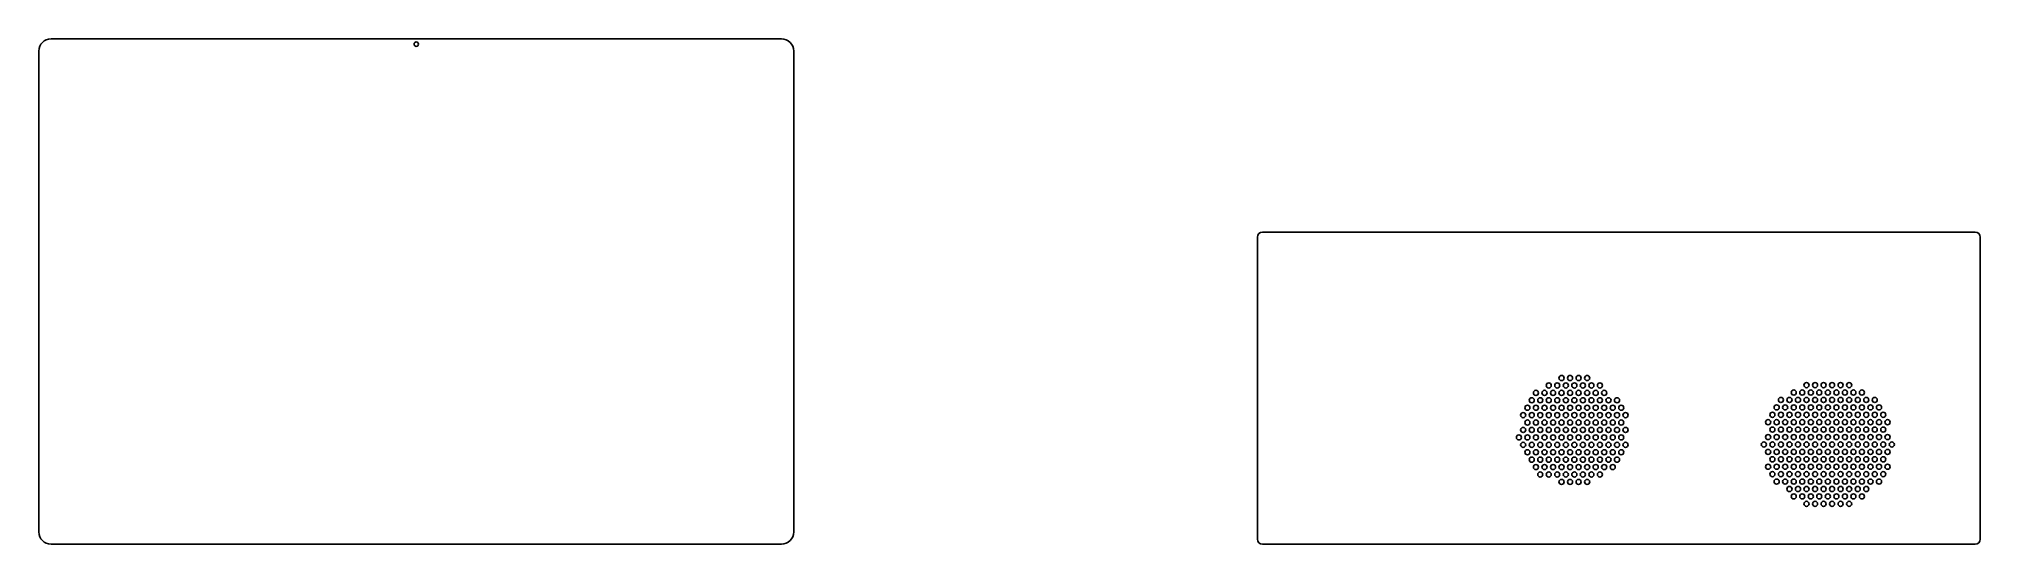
# Model space of a CAD drawing. Header units: millimetres. Extents: x 0 to 1593, y 0 to 415.
import ezdxf

# ---------------------------------------------------------------- set-up
doc = ezdxf.new("R2010")
doc.units = ezdxf.units.MM

msp = doc.modelspace()

# ---------------------------------------------------------------- linework, layer by layer
at = {"layer": 'GLASS_CAMERA'}
msp.add_circle((309.7, 410.3), 1.8, dxfattribs=at)
at = {"layer": 'GLASS_OUTLINE'}
for p, q in [((609.4, 414.7), (10, 414.7)), ((0, 404.7), (0, 10)), ((619.4, 10), (619.4, 404.7)), ((10, 0), (609.4, 0))]:
    msp.add_line(p, q, dxfattribs=at)
for centre, start, end in [((10, 404.7), 90, 180), ((609.4, 404.7), 0, 90), ((10, 10), 180, 270), ((609.4, 10), 270, 360)]:
    msp.add_arc(centre, 10, start, end, dxfattribs=at)
at = {"layer": 'POD_COVER'}
for p, q in [((1589, 256), (1004, 256)), ((1000, 252), (1000, 4)), ((1593, 4), (1593, 252)), ((1004, 0), (1589, 0))]:
    msp.add_line(p, q, dxfattribs=at)
for centre, start, end in [((1004, 252), 90, 180), ((1589, 252), 0, 90), ((1004, 4), 180, 270), ((1589, 4), 270, 360)]:
    msp.add_arc(centre, 4, start, end, dxfattribs=at)
at = {"layer": 'POD_COVER_VENT'}
for centre in [(1239, 130.26), (1246, 130.26), (1249.5, 136.35), (1253, 130.26), (1256.5, 136.35), (1260, 130.26), (1263.5, 136.35), (1267, 130.26), (1270.5, 136.35), (1274, 130.26), (1281, 130.26), (1450.5, 130.53), (1457.5, 130.53), (1464.5, 130.53), (1471.5, 130.53), (1478.5, 130.53), (1485.5, 130.53), (1221.5, 111.99), (1225, 118.08), (1228.5, 124.17), (1228.5, 111.99), (1232, 118.08), (1235.5, 124.17), (1235.5, 111.99), (1239, 118.08), (1242.5, 124.17), (1242.5, 111.99), (1246, 118.08), (1249.5, 124.17), (1249.5, 111.99), (1253, 118.08), (1256.5, 124.17), (1256.5, 111.99), (1260, 118.08), (1263.5, 124.17), (1263.5, 111.99), (1267, 118.08), (1270.5, 124.17), (1270.5, 111.99), (1274, 118.08), (1277.5, 124.17), (1277.5, 111.99), (1281, 118.08), (1284.5, 124.17), (1284.5, 111.99), (1288, 118.08), (1291.5, 111.99), (1295, 118.08), (1298.5, 111.99), (1426, 112.26), (1429.5, 118.35), (1433, 112.26), (1436.5, 118.35), (1440, 124.44), (1440, 112.26), (1443.5, 118.35), (1447, 124.44), (1447, 112.26), (1450.5, 118.35), (1454, 124.44), (1454, 112.26), (1457.5, 118.35), (1461, 124.44), (1461, 112.26), (1464.5, 118.35), (1468, 124.44), (1468, 112.26), (1471.5, 118.35), (1475, 124.44), (1475, 112.26), (1478.5, 118.35), (1482, 124.44), (1482, 112.26), (1485.5, 118.35), (1489, 124.44), (1489, 112.26), (1492.5, 118.35), (1496, 124.44), (1496, 112.26), (1499.5, 118.35), (1503, 112.26), (1506.5, 118.35), (1510, 112.26), (1218, 105.9), (1218, 93.72), (1221.5, 99.81), (1225, 105.9), (1225, 93.72), (1228.5, 99.81), (1232, 105.9), (1232, 93.72), (1235.5, 99.81), (1239, 105.9), (1239, 93.72), (1242.5, 99.81), (1246, 105.9), (1246, 93.72), (1249.5, 99.81), (1253, 105.9), (1253, 93.72), (1256.5, 99.81), (1260, 105.9), (1260, 93.72), (1263.5, 99.81), (1267, 105.9), (1267, 93.72), (1270.5, 99.81), (1274, 105.9), (1274, 93.72), (1277.5, 99.81), (1281, 105.9), (1281, 93.72), (1284.5, 99.81), (1288, 105.9), (1288, 93.72), (1291.5, 99.81), (1295, 105.9), (1295, 93.72), (1298.5, 99.81), (1302, 105.9), (1302, 93.72), (1419, 100.08), (1422.5, 106.17), (1422.5, 93.99), (1426, 100.08), (1429.5, 106.17), (1429.5, 93.99), (1433, 100.08), (1436.5, 106.17), (1436.5, 93.99), (1440, 100.08), (1443.5, 106.17), (1443.5, 93.99), (1447, 100.08), (1450.5, 106.17), (1450.5, 93.99), (1454, 100.08), (1457.5, 106.17), (1457.5, 93.99), (1461, 100.08), (1464.5, 106.17), (1464.5, 93.99), (1468, 100.08), (1471.5, 106.17), (1471.5, 93.99), (1475, 100.08), (1478.5, 106.17), (1478.5, 93.99), (1482, 100.08), (1485.5, 106.17), (1485.5, 93.99), (1489, 100.08), (1492.5, 106.17), (1492.5, 93.99), (1496, 100.08), (1499.5, 106.17), (1499.5, 93.99), (1503, 100.08), (1506.5, 106.17), (1506.5, 93.99), (1510, 100.08), (1513.5, 106.17), (1513.5, 93.99), (1517, 100.08), (1214.5, 87.63), (1218, 81.54), (1221.5, 87.63), (1225, 81.54), (1228.5, 87.63), (1232, 81.54), (1235.5, 87.63), (1239, 81.54), (1242.5, 87.63), (1246, 81.54), (1249.5, 87.63), (1253, 81.54), (1256.5, 87.63), (1260, 81.54), (1263.5, 87.63), (1267, 81.54), (1270.5, 87.63), (1274, 81.54), (1277.5, 87.63), (1281, 81.54), (1284.5, 87.63), (1288, 81.54), (1291.5, 87.63), (1295, 81.54), (1298.5, 87.63), (1302, 81.54), (1415.5, 81.81), (1419, 87.9), (1422.5, 81.81), (1426, 87.9), (1429.5, 81.81), (1433, 87.9), (1436.5, 81.81), (1440, 87.9), (1443.5, 81.81), (1447, 87.9), (1450.5, 81.81), (1454, 87.9), (1457.5, 81.81), (1461, 87.9), (1464.5, 81.81), (1468, 87.9), (1471.5, 81.81), (1475, 87.9), (1478.5, 81.81), (1482, 87.9), (1485.5, 81.81), (1489, 87.9), (1492.5, 81.81), (1496, 87.9), (1499.5, 81.81), (1503, 87.9), (1506.5, 81.81), (1510, 87.9), (1513.5, 81.81), (1517, 87.9), (1520.5, 81.81), (1221.5, 75.45), (1225, 69.36), (1228.5, 75.45), (1228.5, 63.27), (1232, 69.36), (1235.5, 75.45), (1235.5, 63.27), (1239, 69.36), (1242.5, 75.45), (1242.5, 63.27), (1246, 69.36), (1249.5, 75.45), (1249.5, 63.27), (1253, 69.36), (1256.5, 75.45), (1256.5, 63.27), (1260, 69.36), (1263.5, 75.45), (1263.5, 63.27), (1267, 69.36), (1270.5, 75.45), (1270.5, 63.27), (1274, 69.36), (1277.5, 75.45), (1277.5, 63.27), (1281, 69.36), (1284.5, 75.45), (1284.5, 63.27), (1288, 69.36), (1291.5, 75.45), (1291.5, 63.27), (1295, 69.36), (1298.5, 75.45), (1419, 75.72), (1419, 63.54), (1422.5, 69.63), (1426, 75.72), (1426, 63.54), (1429.5, 69.63), (1433, 75.72), (1433, 63.54), (1436.5, 69.63), (1440, 75.72), (1440, 63.54), (1443.5, 69.63), (1447, 75.72), (1447, 63.54), (1450.5, 69.63), (1454, 75.72), (1454, 63.54), (1457.5, 69.63), (1461, 75.72), (1461, 63.54), (1464.5, 69.63), (1468, 75.72), (1468, 63.54), (1471.5, 69.63), (1475, 75.72), (1475, 63.54), (1478.5, 69.63), (1482, 75.72), (1482, 63.54), (1485.5, 69.63), (1489, 75.72), (1489, 63.54), (1492.5, 69.63), (1496, 75.72), (1496, 63.54), (1499.5, 69.63), (1503, 75.72), (1503, 63.54), (1506.5, 69.63), (1510, 75.72), (1510, 63.54), (1513.5, 69.63), (1517, 75.72), (1517, 63.54), (1232, 57.18), (1239, 57.18), (1246, 57.18), (1249.5, 51.09), (1253, 57.18), (1256.5, 51.09), (1260, 57.18), (1263.5, 51.09), (1267, 57.18), (1270.5, 51.09), (1274, 57.18), (1281, 57.18), (1422.5, 57.45), (1426, 51.36), (1429.5, 57.45), (1433, 51.36), (1436.5, 57.45), (1440, 51.36), (1443.5, 57.45), (1447, 51.36), (1450.5, 57.45), (1454, 51.36), (1457.5, 57.45), (1461, 51.36), (1464.5, 57.45), (1468, 51.36), (1471.5, 57.45), (1475, 51.36), (1478.5, 57.45), (1482, 51.36), (1485.5, 57.45), (1489, 51.36), (1492.5, 57.45), (1496, 51.36), (1499.5, 57.45), (1503, 51.36), (1506.5, 57.45), (1510, 51.36), (1513.5, 57.45), (1436.5, 45.27), (1440, 39.18), (1443.5, 45.27), (1447, 39.18), (1450.5, 45.27), (1450.5, 33.09), (1454, 39.18), (1457.5, 45.27), (1457.5, 33.09), (1461, 39.18), (1464.5, 45.27), (1464.5, 33.09), (1468, 39.18), (1471.5, 45.27), (1471.5, 33.09), (1475, 39.18), (1478.5, 45.27), (1478.5, 33.09), (1482, 39.18), (1485.5, 45.27), (1485.5, 33.09), (1489, 39.18), (1492.5, 45.27), (1496, 39.18), (1499.5, 45.27)]:
    msp.add_circle(centre, 2.1, dxfattribs=at)

doc.saveas('drawing.dxf')
